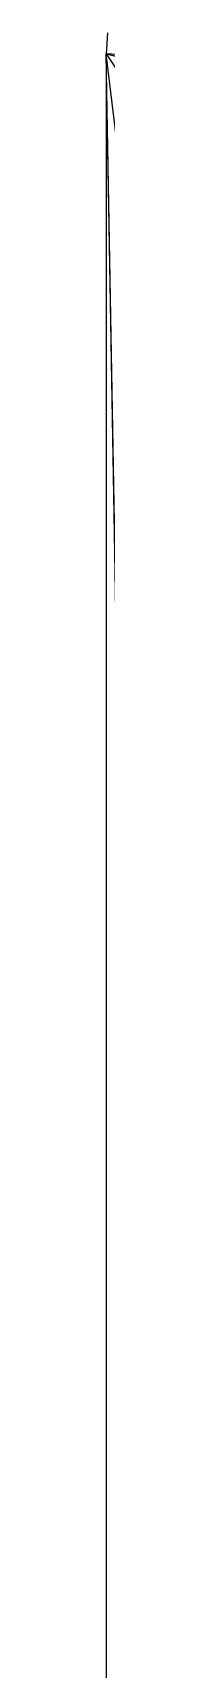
# Model space of a CAD drawing. Header units: millimetres. Extents: x -72 to 40, y 37 to 183.
# Drawn here: x -44.4 to -44.39, y 153.95 to 178.33 of the extents above; entities that cross this region are included whole.
import ezdxf

# ---------------------------------------------------------------- set-up
doc = ezdxf.new("R2010")
doc.units = ezdxf.units.MM
doc.layers.add('Shape2DView002', color=7, linetype='CONTINUOUS')

msp = doc.modelspace()

# ---------------------------------------------------------------- linework, layer by layer
at = {"layer": 'Shape2DView002'}
for p, q in [((-44.379, 178.332), (-44.396, 178.019)), ((-43.361, 118.375), (-44.396, 178.019)), ((-44.396, 178.019), (-44.396, 44.725)), ((-43.361, 119.541), (-44.396, 178.019)), ((-37.259, 119.186), (-44.396, 178.019)), ((-44.396, 178.019), (27.019, 161.772)), ((30.064, 173.691), (-44.396, 178.019)), ((-44.396, 178.019), (21.552, 161.751)), ((-44.396, 178.019), (-35.793, 165.085))]:
    msp.add_line(p, q, dxfattribs=at)

doc.saveas('drawing.dxf')
